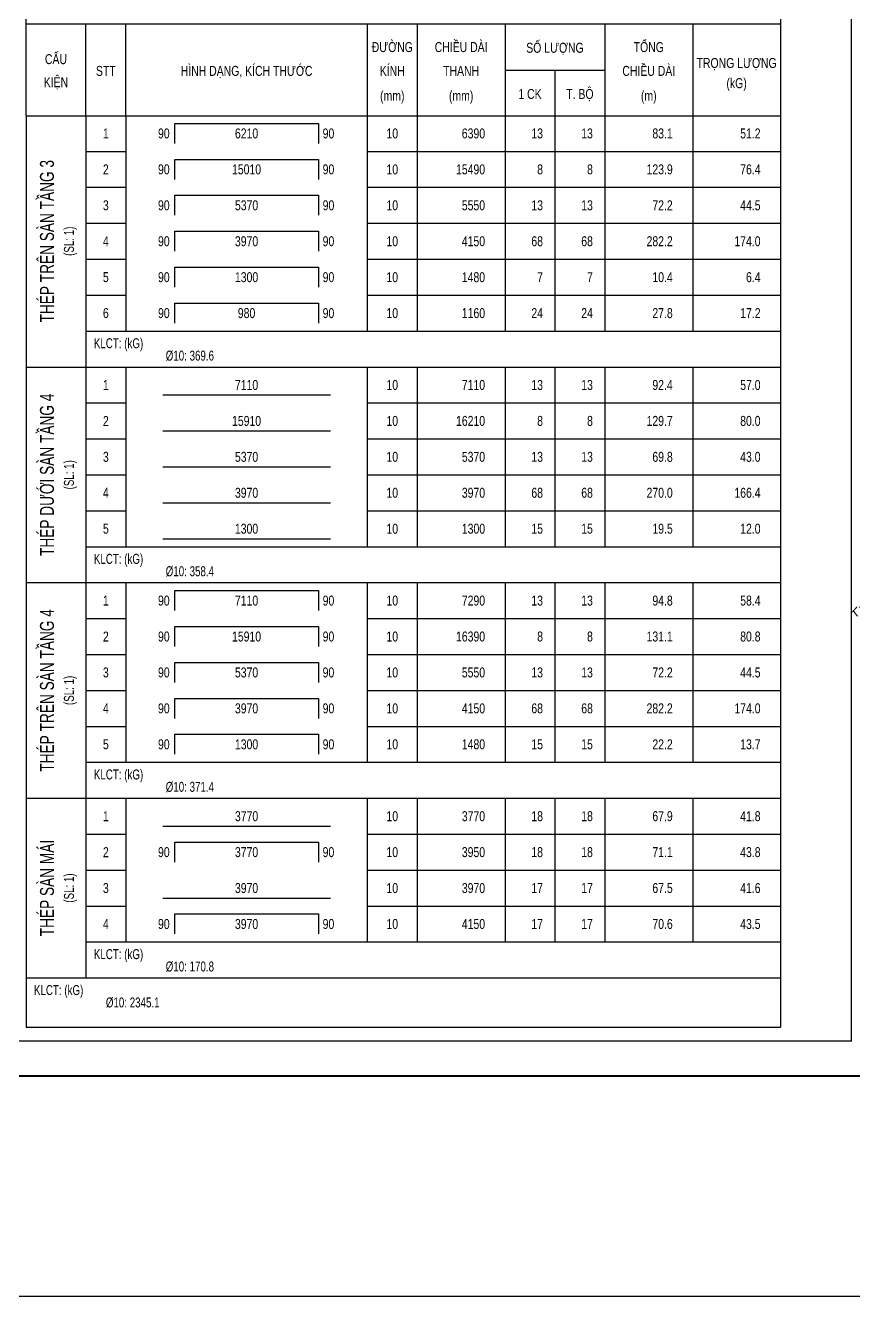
# Model space of a CAD drawing. Extents: x -2098986 to 943, y -1296280 to 73591.
# Drawn here: x -1702904 to -1686308, y -1257579 to -1232110 of the extents above; entities that cross this region are included whole.
import ezdxf
from ezdxf.enums import TextEntityAlignment as Align

# ---------------------------------------------------------------- set-up
doc = ezdxf.new("R2010")
doc.units = 0
doc.header["$LTSCALE"] = 150
doc.layers.get('Defpoints').update_dxf_attribs({"lineweight": 18})
for name, color, linetype, lineweight in [('05.Text', 253, 'Continuous', 18), ('11.Khung bo', 32, 'Continuous', 50), ('12.Khung', 36, 'Continuous', 25), ('KCVN-THAY', 7, 'Continuous', 25), ('LS-THAY', 7, 'Continuous', 20)]:
    doc.layers.add(name, color=color, linetype=linetype, lineweight=lineweight)
for name, color, linetype in [('STEEL', 4, 'Continuous'), ('TEXT_SLCK', 3, 'Continuous'), ('TEXT_TCK', 3, 'Continuous'), ('TEXT_THCT', 2, 'Continuous'), ('TEXT_TK', 2, 'Continuous'), ('THONGKE', 5, 'Continuous')]:
    doc.layers.add(name, color=color, linetype=linetype)
doc.layers.add('Tpl_Bound', color=1, linetype='Continuous', plot=False)
doc.styles.add('BIGTEXT', font='arial.ttf', dxfattribs={"width": 0.7})
doc.styles.add('SMTEXT', font='arial.ttf', dxfattribs={"width": 0.7})
doc.styles.add('VnAvantH', font='')
doc.styles.get('VnAvantH').set_extended_font_data('.VnAvantH')

# ---------------------------------------------------------------- blocks, each defined once
blk = doc.blocks.new('*U4')
at = {"layer": 'KCVN-THAY', "color": 140}
blk.add_lwpolyline([(214871.76, 86966.68), (215381.8, 86966.68), (215381.8, 86579.68), (214871.76, 86579.68)], close=True, dxfattribs=at)
blk = doc.blocks.new('100')
at = {"layer": '11.Khung bo', "const_width": 26.7}
blk.add_lwpolyline([(1860913, -945240), (1860913, -916940), (1896063, -916940), (1896063, -945240)], close=True, dxfattribs=at)
blk.add_lwpolyline([(1860913, -945240), (1860913, -916940), (1896063, -916940), (1896063, -945240)], close=True, dxfattribs=at)
blk.add_lwpolyline([(1860913, -945240), (1860913, -916940), (1896063, -916940), (1896063, -945240)], close=True, dxfattribs=at)
at = {"layer": '12.Khung'}
blk.add_lwpolyline([(1901579, -945940), (1901579, -916240), (1859580, -916240), (1859580, -945940)], close=True, dxfattribs=at)
blk.add_lwpolyline([(1901579, -945940), (1901579, -916240), (1859580, -916240), (1859580, -945940)], close=True, dxfattribs=at)
blk.add_lwpolyline([(1901579, -945940), (1901579, -916240), (1859580, -916240), (1859580, -945940)], close=True, dxfattribs=at)
at = {"layer": '05.Text', "style": 'VnAvantH'}
blk.add_text('KTS.lª thÕ trinh', height=198, dxfattribs=at).set_placement((1898428, -936733), align=Align.RIGHT)
blk = doc.blocks.new('TK_9')
at = {"layer": 'STEEL'}
for p, q in [((22.25, 7), (58.25, 7)), ((22.25, 2), (22.25, 7)), ((58.25, 7), (58.25, 2))]:
    blk.add_line(p, q, dxfattribs=at)
at = {"layer": 'TEXT_TK', "style": 'SMTEXT', "width": 0.75}
for tag, p in [('SH', (5, 4.5)), ('L2', (40.25, 4.5)), ('DK', (76.75, 4.5))]:
    blk.add_attdef(tag, text='', height=2.5, dxfattribs=at).set_placement(p, align=Align.MIDDLE)
for tag, p in [('L1', (20.98, 4.5)), ('DAI', (100, 4.5)), ('SL1', (114.5, 4.5)), ('SLA', (127, 4.5)), ('DT', (147, 4.5)), ('TL', (169, 4.5))]:
    blk.add_attdef(tag, text='', height=2.5, dxfattribs=at).set_placement(p, align=Align.MIDDLE_RIGHT)
blk.add_attdef('L3', text='', height=2.5, dxfattribs=at).set_placement((59.31, 4.5), align=Align.MIDDLE_LEFT)
blk = doc.blocks.new('TK_2')
at = {"layer": 'STEEL'}
blk.add_line((19.25, 2), (61.25, 2), dxfattribs=at)
at = {"layer": 'TEXT_TK', "style": 'SMTEXT', "width": 0.75}
for tag, p in [('SH', (5, 4.5)), ('L2', (40.25, 4.5)), ('DK', (76.75, 4.5))]:
    blk.add_attdef(tag, text='', height=2.5, dxfattribs=at).set_placement(p, align=Align.MIDDLE)
for tag, p in [('DAI', (100, 4.5)), ('SL1', (114.5, 4.5)), ('SLA', (127, 4.5)), ('DT', (147, 4.5)), ('TL', (169, 4.5))]:
    blk.add_attdef(tag, text='', height=2.5, dxfattribs=at).set_placement(p, align=Align.MIDDLE_RIGHT)
blk = doc.blocks.new('THONGKE_TITLE')
at = {"layer": 'TEXT_TK'}
for p, q in [((0, -35), (0, 0)), ((0, 0), (189, 0)), ((189, 0), (189, -35)), ((0, -12), (189, -12)), ((15, -35), (15, -12)), ((25, -35), (25, -12)), ((85.5, -12), (85.5, -35)), ((98, -12), (98, -35)), ((120, -12), (120, -35)), ((145, -12), (145, -35)), ((167, -12), (167, -35)), ((120, -23.56), (145, -23.56)), ((132.5, -23.56), (132.5, -35)), ((0, -35), (189, -35))]:
    blk.add_line(p, q, dxfattribs=at)
at = {"layer": 'TEXT_TK', "color": 4, "style": 'BIGTEXT'}
blk.add_text('BẢNG THỐNG KÊ CỐT THÉP', height=4.5, dxfattribs=at).set_placement((94.5, -6), align=Align.MIDDLE)
at = {"layer": 'TEXT_TK', "style": 'SMTEXT', "width": 0.75}
for s, p in [('ĐƯỜNG', (91.75, -19.04)), ('CHIỀU DÀI', (109, -19.04)), ('TỔNG', (156, -19.04)), ('CẤU', (7.5, -22.06)), ('SỐ LƯỢNG', (132.5, -19.22)), ('HÌNH DẠNG, KÍCH THƯỚC', (55.25, -25.01)), ('KÍNH', (91.75, -25.01)), ('CHIỀU DÀI', (156, -25.01)), ('TRỌNG LƯỢNG', (178, -23.03)), ('KIỆN', (7.5, -27.84)), ('STT', (20, -25.01)), ('THANH', (109, -25.01)), ('(kG)', (178, -28.08)), ('(mm)', (91.75, -31.24)), ('(mm)', (109, -31.24)), ('1 CK', (126.25, -30.79)), ('T. BỘ', (138.75, -30.79)), ('(m)', (156, -31.24))]:
    blk.add_text(s, height=2.5, dxfattribs=at).set_placement(p, align=Align.CENTER)

msp = doc.modelspace()

# ---------------------------------------------------------------- linework, layer by layer
at = {"layer": 'LS-THAY', "color": 140}
msp.add_lwpolyline([(-1855203.1, -1257579.6), (-1290964.8, -1257579.1), (-1290964.8, -1296279.9), (-1855203.1, -1296279.9)], close=True, dxfattribs=at)
at = {"layer": 'TEXT_TK'}
for p, q in [((-1702892, -1233920.3), (-1702892, -1252178.9)), ((-1701692, -1233920.3), (-1701692, -1251193.9)), ((-1700892, -1233913.9), (-1700892, -1238233.9)), ((-1696052, -1233913.9), (-1696052, -1238233.9)), ((-1695052, -1233913.9), (-1695052, -1238233.9)), ((-1693292, -1233913.9), (-1693292, -1238233.9)), ((-1692292, -1233913.9), (-1692292, -1238233.9)), ((-1691292, -1233913.9), (-1691292, -1238233.9)), ((-1689532, -1233913.9), (-1689532, -1238233.9)), ((-1687772, -1233920.3), (-1687772, -1252178.9)), ((-1702892, -1238953.9), (-1687772, -1238953.9)), ((-1700892, -1238953.9), (-1700892, -1242553.9)), ((-1696052, -1238953.9), (-1696052, -1242553.9)), ((-1695052, -1238953.9), (-1695052, -1242553.9)), ((-1693292, -1238953.9), (-1693292, -1242553.9)), ((-1692292, -1238953.9), (-1692292, -1242553.9)), ((-1691292, -1238953.9), (-1691292, -1242553.9)), ((-1689532, -1238953.9), (-1689532, -1242553.9)), ((-1702892, -1243273.9), (-1687772, -1243273.9)), ((-1700892, -1243273.9), (-1700892, -1246873.9)), ((-1696052, -1243273.9), (-1696052, -1246873.9)), ((-1695052, -1243273.9), (-1695052, -1246873.9)), ((-1693292, -1243273.9), (-1693292, -1246873.9)), ((-1692292, -1243273.9), (-1692292, -1246873.9)), ((-1691292, -1243273.9), (-1691292, -1246873.9)), ((-1689532, -1243273.9), (-1689532, -1246873.9)), ((-1702892, -1247593.9), (-1687772, -1247593.9)), ((-1700892, -1247593.9), (-1700892, -1250473.9)), ((-1696052, -1247593.9), (-1696052, -1250473.9)), ((-1695052, -1247593.9), (-1695052, -1250473.9)), ((-1693292, -1247593.9), (-1693292, -1250473.9)), ((-1692292, -1247593.9), (-1692292, -1250473.9)), ((-1691292, -1247593.9), (-1691292, -1250473.9)), ((-1689532, -1247593.9), (-1689532, -1250473.9)), ((-1702892, -1251193.9), (-1687772, -1251193.9)), ((-1702892, -1252178.9), (-1687772, -1252178.9))]:
    msp.add_line(p, q, dxfattribs=at)
at = {"layer": 'THONGKE'}
for p, q in [((-1701692, -1234633.9), (-1700892, -1234633.9)), ((-1696052, -1234633.9), (-1687772, -1234633.9)), ((-1701692, -1235353.9), (-1700892, -1235353.9)), ((-1696052, -1235353.9), (-1687772, -1235353.9)), ((-1701692, -1236073.9), (-1700892, -1236073.9)), ((-1696052, -1236073.9), (-1687772, -1236073.9)), ((-1701692, -1236793.9), (-1700892, -1236793.9)), ((-1696052, -1236793.9), (-1687772, -1236793.9)), ((-1701692, -1237513.9), (-1700892, -1237513.9)), ((-1696052, -1237513.9), (-1687772, -1237513.9)), ((-1701692, -1238233.9), (-1687772, -1238233.9)), ((-1701692, -1239673.9), (-1700892, -1239673.9)), ((-1696052, -1239673.9), (-1687772, -1239673.9)), ((-1701692, -1240393.9), (-1700892, -1240393.9)), ((-1696052, -1240393.9), (-1687772, -1240393.9)), ((-1701692, -1241113.9), (-1700892, -1241113.9)), ((-1696052, -1241113.9), (-1687772, -1241113.9)), ((-1701692, -1241833.9), (-1700892, -1241833.9)), ((-1696052, -1241833.9), (-1687772, -1241833.9)), ((-1701692, -1242553.9), (-1687772, -1242553.9)), ((-1701692, -1243993.9), (-1700892, -1243993.9)), ((-1696052, -1243993.9), (-1687772, -1243993.9)), ((-1701692, -1244713.9), (-1700892, -1244713.9)), ((-1696052, -1244713.9), (-1687772, -1244713.9)), ((-1701692, -1245433.9), (-1700892, -1245433.9)), ((-1696052, -1245433.9), (-1687772, -1245433.9)), ((-1701692, -1246153.9), (-1700892, -1246153.9)), ((-1696052, -1246153.9), (-1687772, -1246153.9)), ((-1701692, -1246873.9), (-1687772, -1246873.9)), ((-1701692, -1248313.9), (-1700892, -1248313.9)), ((-1696052, -1248313.9), (-1687772, -1248313.9)), ((-1701692, -1249033.9), (-1700892, -1249033.9)), ((-1696052, -1249033.9), (-1687772, -1249033.9)), ((-1701692, -1249753.9), (-1700892, -1249753.9)), ((-1696052, -1249753.9), (-1687772, -1249753.9)), ((-1701692, -1250473.9), (-1687772, -1250473.9))]:
    msp.add_line(p, q, dxfattribs=at)
at = {"layer": 'Tpl_Bound', "color": 1}
msp.add_lwpolyline([(-1722834.1, -1253159.8), (-1722834.1, -1223459.8), (-1680834.1, -1223459.8), (-1680834.1, -1253159.8)], close=True, dxfattribs=at)

# ---------------------------------------------------------------- block references
at = {"layer": '05.Text', "xscale": 1.000009185772931, "yscale": 1.000009185772931, "zscale": 1.000009185772931}
msp.add_blockref('100', (-3582430.8, -307211.3), dxfattribs=at)
at = {"layer": 'Defpoints', "xscale": 100, "yscale": 100, "zscale": 100}
msp.add_blockref('*U4', (-23214344.8, -9915547.1), dxfattribs=at)
at = {"layer": 'TEXT_TK', "xscale": 80, "yscale": 80, "zscale": 80}
msp.add_blockref('THONGKE_TITLE', (-1702892, -1231120.3), dxfattribs=at)
for name, p, values in [('TK_9', (-1701692, -1234633.9), {'SH': '1', 'L1': '90', 'L2': '6210', 'L3': '90', 'DK': '10', 'DAI': '6390', 'SL1': '13', 'SLA': '13', 'DT': '83.1', 'TL': '51.2'}), ('TK_9', (-1701692, -1235353.9), {'SH': '2', 'L1': '90', 'L2': '15010', 'L3': '90', 'DK': '10', 'DAI': '15490', 'SL1': '8', 'SLA': '8', 'DT': '123.9', 'TL': '76.4'}), ('TK_9', (-1701692, -1236073.9), {'SH': '3', 'L1': '90', 'L2': '5370', 'L3': '90', 'DK': '10', 'DAI': '5550', 'SL1': '13', 'SLA': '13', 'DT': '72.2', 'TL': '44.5'}), ('TK_9', (-1701692, -1236793.9), {'SH': '4', 'L1': '90', 'L2': '3970', 'L3': '90', 'DK': '10', 'DAI': '4150', 'SL1': '68', 'SLA': '68', 'DT': '282.2', 'TL': '174.0'}), ('TK_9', (-1701692, -1237513.9), {'SH': '5', 'L1': '90', 'L2': '1300', 'L3': '90', 'DK': '10', 'DAI': '1480', 'SL1': '7', 'SLA': '7', 'DT': '10.4', 'TL': '6.4'}), ('TK_9', (-1701692, -1238233.9), {'SH': '6', 'L1': '90', 'L2': '980', 'L3': '90', 'DK': '10', 'DAI': '1160', 'SL1': '24', 'SLA': '24', 'DT': '27.8', 'TL': '17.2'}), ('TK_2', (-1701692, -1239673.9), {'L2': '7110', 'TL': '57.0', 'DT': '92.4', 'SLA': '13', 'SL1': '13', 'DAI': '7110', 'DK': '10', 'SH': '1'}), ('TK_2', (-1701692, -1240393.9), {'L2': '15910', 'TL': '80.0', 'DT': '129.7', 'SLA': '8', 'SL1': '8', 'DAI': '16210', 'DK': '10', 'SH': '2'}), ('TK_2', (-1701692, -1241113.9), {'L2': '5370', 'TL': '43.0', 'DT': '69.8', 'SLA': '13', 'SL1': '13', 'DAI': '5370', 'DK': '10', 'SH': '3'}), ('TK_2', (-1701692, -1241833.9), {'L2': '3970', 'TL': '166.4', 'DT': '270.0', 'SLA': '68', 'SL1': '68', 'DAI': '3970', 'DK': '10', 'SH': '4'}), ('TK_2', (-1701692, -1242553.9), {'L2': '1300', 'TL': '12.0', 'DT': '19.5', 'SLA': '15', 'SL1': '15', 'DAI': '1300', 'DK': '10', 'SH': '5'}), ('TK_9', (-1701692, -1243993.9), {'SH': '1', 'L1': '90', 'L2': '7110', 'L3': '90', 'DK': '10', 'DAI': '7290', 'SL1': '13', 'SLA': '13', 'DT': '94.8', 'TL': '58.4'}), ('TK_9', (-1701692, -1244713.9), {'SH': '2', 'L1': '90', 'L2': '15910', 'L3': '90', 'DK': '10', 'DAI': '16390', 'SL1': '8', 'SLA': '8', 'DT': '131.1', 'TL': '80.8'}), ('TK_9', (-1701692, -1245433.9), {'SH': '3', 'L1': '90', 'L2': '5370', 'L3': '90', 'DK': '10', 'DAI': '5550', 'SL1': '13', 'SLA': '13', 'DT': '72.2', 'TL': '44.5'}), ('TK_9', (-1701692, -1246153.9), {'SH': '4', 'L1': '90', 'L2': '3970', 'L3': '90', 'DK': '10', 'DAI': '4150', 'SL1': '68', 'SLA': '68', 'DT': '282.2', 'TL': '174.0'}), ('TK_9', (-1701692, -1246873.9), {'SH': '5', 'L1': '90', 'L2': '1300', 'L3': '90', 'DK': '10', 'DAI': '1480', 'SL1': '15', 'SLA': '15', 'DT': '22.2', 'TL': '13.7'}), ('TK_2', (-1701692, -1248313.9), {'L2': '3770', 'TL': '41.8', 'DT': '67.9', 'SLA': '18', 'SL1': '18', 'DAI': '3770', 'DK': '10', 'SH': '1'}), ('TK_9', (-1701692, -1249033.9), {'SH': '2', 'L1': '90', 'L2': '3770', 'L3': '90', 'DK': '10', 'DAI': '3950', 'SL1': '18', 'SLA': '18', 'DT': '71.1', 'TL': '43.8'}), ('TK_2', (-1701692, -1249753.9), {'L2': '3970', 'TL': '41.6', 'DT': '67.5', 'SLA': '17', 'SL1': '17', 'DAI': '3970', 'DK': '10', 'SH': '3'}), ('TK_9', (-1701692, -1250473.9), {'SH': '4', 'L1': '90', 'L2': '3970', 'L3': '90', 'DK': '10', 'DAI': '4150', 'SL1': '17', 'SLA': '17', 'DT': '70.6', 'TL': '43.5'})]:
    msp.add_blockref(name, p, dxfattribs=at).add_auto_attribs(values)

# ---------------------------------------------------------------- texts
at = {"layer": 'TEXT_SLCK', "style": 'SMTEXT', "width": 0.7}
for p in [(-1701932, -1236433.9), (-1701932, -1241113.9), (-1701932, -1245433.9), (-1701932, -1249393.9)]:
    msp.add_text('(SL: 1)', height=200, rotation=90, dxfattribs=at).set_placement(p, align=Align.CENTER)
at = {"layer": 'TEXT_TCK', "style": 'SMTEXT', "width": 0.7}
for s, p in [('THÉP TRÊN SÀN TẦNG 3', (-1702332, -1236433.9)), ('THÉP DƯỚI SÀN TẦNG 4', (-1702332, -1241113.9)), ('THÉP TRÊN SÀN TẦNG 4', (-1702332, -1245433.9)), ('THÉP SÀN MÁI', (-1702332, -1249393.9))]:
    msp.add_text(s, height=280, rotation=90, dxfattribs=at).set_placement(p, align=Align.CENTER)
at = {"layer": 'TEXT_THCT', "style": 'SMTEXT', "width": 0.7}
for s, p in [('KLCT: (kG)', (-1701532, -1238577.9)), ('%%c10: 369.6', (-1700092, -1238825.9)), ('KLCT: (kG)', (-1701532, -1242897.9)), ('%%c10: 358.4', (-1700092, -1243145.9)), ('KLCT: (kG)', (-1701532, -1247217.9)), ('%%c10: 371.4', (-1700092, -1247465.9)), ('KLCT: (kG)', (-1701532, -1250817.9)), ('%%c10: 170.8', (-1700092, -1251065.9)), ('KLCT: (kG)', (-1702732, -1251537.9)), ('%%c10: 2345.1', (-1701292, -1251785.9))]:
    msp.add_text(s, height=200, dxfattribs=at).set_placement(p)

doc.saveas('drawing.dxf')
